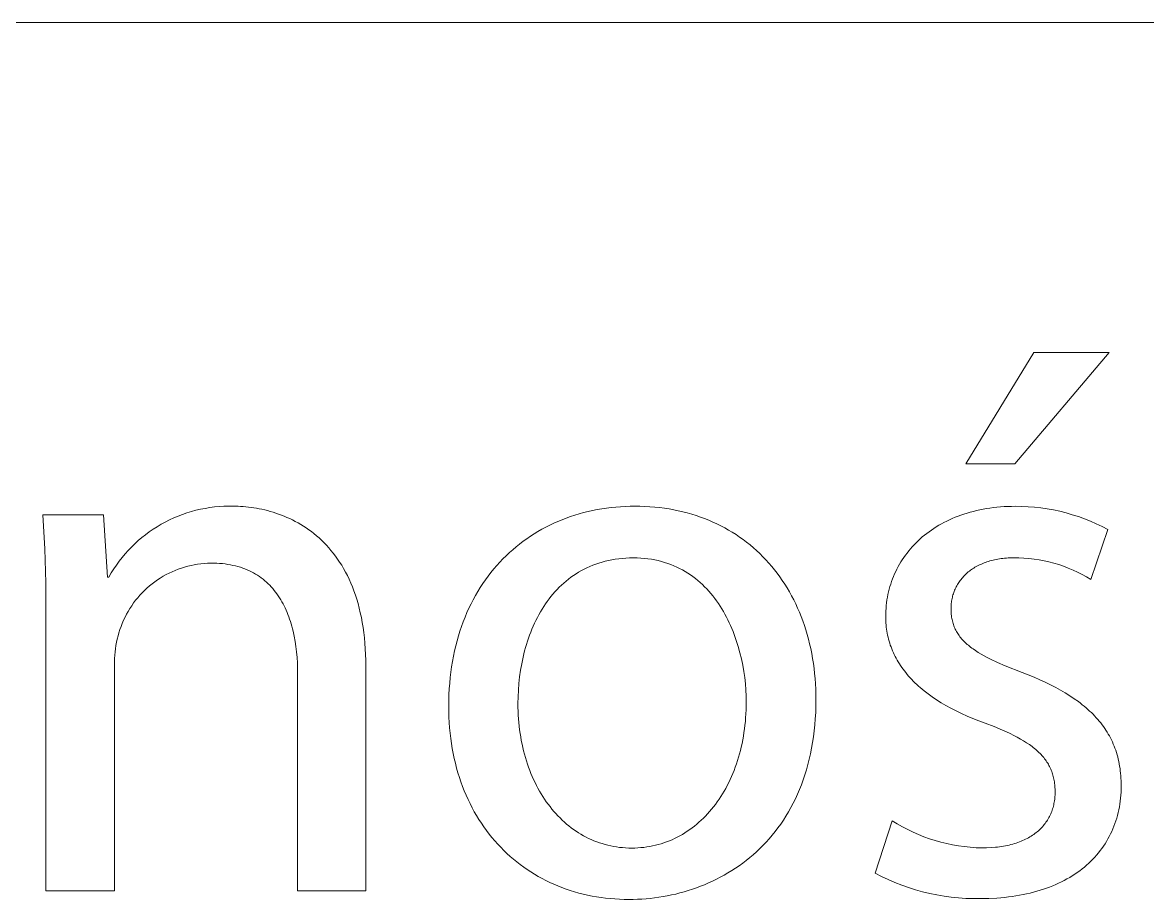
# Model space of a CAD drawing. Header units: millimetres. Extents: x -1519 to 3497, y -297 to 3208.
# Drawn here: x 2763.8 to 2836.5, y -213.3 to -156.6 of the extents above; entities that cross this region are included whole.
import ezdxf

# ---------------------------------------------------------------- set-up
doc = ezdxf.new("R2010")
doc.units = ezdxf.units.MM
doc.header["$MEASUREMENT"] = 0
doc.layers.add('Domyślny', color=7, linetype='Continuous', true_color=0x000000)

msp = doc.modelspace()

# ---------------------------------------------------------------- linework, layer by layer
at = {"layer": 'Domyślny', "color": 18, "lineweight": 15, "true_color": 0x000000}
for p, q in [((1601.477, -156.6), (3492.387, -156.6)), ((2824.769, -185.118), (2829.178, -177.936)), ((2834.056, -177.936), (2827.942, -185.118)), ((2829.178, -177.936), (2834.056, -177.936)), ((2827.942, -185.118), (2824.769, -185.118)), ((2765.193, -190.614), (2765.066, -188.417)), ((2765.066, -188.417), (2768.991, -188.417)), ((2768.991, -188.417), (2769.242, -192.443)), ((2773.814, -188.507), (2774.098, -188.398)), ((2774.098, -188.398), (2774.385, -188.3)), ((2774.385, -188.3), (2774.676, -188.211)), ((2774.676, -188.211), (2774.969, -188.132)), ((2774.969, -188.132), (2775.265, -188.063)), ((2775.265, -188.063), (2775.563, -188.004)), ((2775.563, -188.004), (2775.862, -187.956)), ((2775.862, -187.956), (2776.164, -187.917)), ((2776.164, -187.917), (2776.466, -187.889)), ((2776.466, -187.889), (2776.769, -187.871)), ((2776.769, -187.871), (2777.073, -187.863)), ((2777.073, -187.863), (2777.376, -187.866)), ((2777.376, -187.866), (2777.536, -187.867)), ((2777.536, -187.867), (2777.698, -187.872)), ((2777.698, -187.872), (2777.862, -187.88)), ((2777.862, -187.88), (2778.029, -187.891)), ((2778.029, -187.891), (2778.198, -187.905)), ((2778.198, -187.905), (2778.368, -187.923)), ((2778.368, -187.923), (2778.54, -187.944)), ((2778.54, -187.944), (2778.714, -187.969)), ((2778.714, -187.969), (2778.889, -187.998)), ((2778.889, -187.998), (2779.066, -188.03)), ((2779.066, -188.03), (2779.243, -188.067)), ((2779.243, -188.067), (2779.422, -188.107)), ((2779.422, -188.107), (2779.601, -188.152)), ((2779.601, -188.152), (2779.781, -188.201)), ((2779.781, -188.201), (2779.961, -188.254)), ((2779.961, -188.254), (2780.141, -188.312)), ((2780.141, -188.312), (2780.322, -188.374)), ((2780.322, -188.374), (2780.503, -188.441)), ((2780.503, -188.441), (2780.683, -188.512)), ((2799.203, -188.535), (2799.482, -188.444)), ((2799.482, -188.444), (2799.764, -188.359)), ((2799.764, -188.359), (2800.05, -188.281)), ((2800.05, -188.281), (2800.338, -188.209)), ((2800.338, -188.209), (2800.63, -188.144)), ((2800.63, -188.144), (2800.924, -188.085)), ((2800.924, -188.085), (2801.221, -188.034)), ((2801.221, -188.034), (2801.521, -187.989)), ((2801.521, -187.989), (2801.823, -187.951)), ((2801.823, -187.951), (2802.127, -187.92)), ((2802.127, -187.92), (2802.435, -187.896)), ((2802.435, -187.896), (2802.744, -187.878)), ((2802.744, -187.878), (2803.056, -187.868)), ((2803.056, -187.868), (2803.369, -187.864)), ((2803.369, -187.864), (2803.695, -187.868)), ((2803.695, -187.868), (2804.017, -187.879)), ((2804.017, -187.879), (2804.336, -187.897)), ((2804.336, -187.897), (2804.651, -187.923)), ((2804.651, -187.923), (2804.963, -187.956)), ((2804.963, -187.956), (2805.272, -187.996)), ((2805.272, -187.996), (2805.576, -188.043)), ((2805.576, -188.043), (2805.877, -188.097)), ((2805.877, -188.097), (2806.174, -188.158)), ((2806.174, -188.158), (2806.468, -188.226)), ((2806.468, -188.226), (2806.757, -188.3)), ((2806.757, -188.3), (2807.043, -188.382)), ((2807.043, -188.382), (2807.324, -188.47)), ((2807.324, -188.47), (2807.602, -188.565)), ((2824.268, -188.509), (2824.46, -188.439)), ((2824.46, -188.439), (2824.655, -188.373)), ((2824.655, -188.373), (2824.853, -188.311)), ((2824.853, -188.311), (2825.055, -188.252)), ((2825.055, -188.252), (2825.26, -188.198)), ((2825.26, -188.198), (2825.469, -188.147)), ((2825.469, -188.147), (2825.681, -188.101)), ((2825.681, -188.101), (2825.896, -188.059)), ((2825.896, -188.059), (2826.114, -188.02)), ((2826.114, -188.02), (2826.336, -187.987)), ((2826.336, -187.987), (2826.561, -187.957)), ((2826.561, -187.957), (2826.789, -187.932)), ((2826.789, -187.932), (2827.02, -187.911)), ((2827.02, -187.911), (2827.254, -187.895)), ((2827.254, -187.895), (2827.492, -187.884)), ((2827.492, -187.884), (2827.732, -187.877)), ((2827.732, -187.877), (2827.976, -187.874)), ((2827.976, -187.874), (2828.391, -187.878)), ((2828.391, -187.878), (2828.806, -187.897)), ((2828.806, -187.897), (2829.221, -187.929)), ((2829.221, -187.929), (2829.633, -187.975)), ((2829.633, -187.975), (2830.045, -188.035)), ((2830.045, -188.035), (2830.453, -188.109)), ((2830.453, -188.109), (2830.86, -188.196)), ((2830.86, -188.196), (2831.262, -188.298)), ((2831.262, -188.298), (2831.662, -188.413)), ((2831.662, -188.413), (2832.057, -188.541)), ((2772.204, -189.353), (2772.46, -189.189)), ((2772.46, -189.189), (2772.721, -189.035)), ((2772.721, -189.035), (2772.988, -188.889)), ((2772.988, -188.889), (2773.259, -188.752)), ((2773.259, -188.752), (2773.535, -188.625)), ((2773.535, -188.625), (2773.814, -188.507)), ((2780.683, -188.512), (2780.863, -188.589)), ((2780.863, -188.589), (2781.042, -188.67)), ((2781.042, -188.67), (2781.221, -188.756)), ((2781.221, -188.756), (2781.399, -188.848)), ((2781.399, -188.848), (2781.576, -188.944)), ((2781.576, -188.944), (2781.752, -189.046)), ((2781.752, -189.046), (2781.926, -189.153)), ((2781.926, -189.153), (2782.099, -189.266)), ((2797.601, -189.221), (2797.859, -189.091)), ((2797.859, -189.091), (2798.12, -188.967)), ((2798.12, -188.967), (2798.386, -188.849)), ((2798.386, -188.849), (2798.655, -188.738)), ((2798.655, -188.738), (2798.927, -188.634)), ((2798.927, -188.634), (2799.203, -188.535)), ((2807.602, -188.565), (2807.875, -188.666)), ((2807.875, -188.666), (2808.145, -188.774)), ((2808.145, -188.774), (2808.41, -188.888)), ((2808.41, -188.888), (2808.67, -189.009)), ((2808.67, -189.009), (2808.927, -189.136)), ((2808.927, -189.136), (2809.179, -189.269)), ((2822.702, -189.3), (2822.862, -189.199)), ((2822.862, -189.199), (2823.025, -189.1)), ((2823.025, -189.1), (2823.192, -189.006)), ((2823.192, -189.006), (2823.362, -188.914)), ((2823.362, -188.914), (2823.537, -188.826)), ((2823.537, -188.826), (2823.714, -188.741)), ((2823.714, -188.741), (2823.895, -188.66)), ((2823.895, -188.66), (2824.08, -188.583)), ((2824.08, -188.583), (2824.268, -188.509)), ((2832.057, -188.541), (2832.448, -188.682)), ((2832.448, -188.682), (2832.833, -188.837)), ((2832.833, -188.837), (2833.213, -189.005)), ((2833.213, -189.005), (2833.588, -189.185)), ((2833.588, -189.185), (2833.956, -189.378)), ((2771.241, -190.091), (2771.472, -189.894)), ((2771.472, -189.894), (2771.71, -189.706)), ((2771.71, -189.706), (2771.954, -189.525)), ((2771.954, -189.525), (2772.204, -189.353)), ((2782.099, -189.266), (2782.27, -189.385)), ((2782.27, -189.385), (2782.439, -189.509)), ((2782.439, -189.509), (2782.607, -189.639)), ((2782.607, -189.639), (2782.772, -189.775)), ((2782.772, -189.775), (2782.935, -189.916)), ((2782.935, -189.916), (2783.095, -190.064)), ((2796.37, -189.968), (2796.608, -189.806)), ((2796.608, -189.806), (2796.85, -189.65)), ((2796.85, -189.65), (2797.096, -189.501)), ((2797.096, -189.501), (2797.346, -189.358)), ((2797.346, -189.358), (2797.601, -189.221)), ((2809.179, -189.269), (2809.427, -189.408)), ((2809.427, -189.408), (2809.67, -189.554)), ((2809.67, -189.554), (2809.909, -189.705)), ((2809.909, -189.705), (2810.143, -189.863)), ((2810.143, -189.863), (2810.372, -190.027)), ((2821.822, -189.975), (2821.96, -189.855)), ((2821.96, -189.855), (2822.101, -189.738)), ((2822.101, -189.738), (2822.245, -189.624)), ((2822.245, -189.624), (2822.394, -189.513)), ((2822.394, -189.513), (2822.546, -189.405)), ((2822.546, -189.405), (2822.702, -189.3)), ((2833.956, -189.378), (2832.87, -192.602)), ((2765.26, -192.814), (2765.193, -190.614)), ((2770.588, -190.727), (2770.799, -190.508)), ((2770.799, -190.508), (2771.016, -190.296)), ((2771.016, -190.296), (2771.241, -190.091)), ((2783.095, -190.064), (2783.253, -190.218)), ((2783.253, -190.218), (2783.408, -190.379)), ((2783.408, -190.379), (2783.56, -190.546)), ((2783.56, -190.546), (2783.709, -190.719)), ((2795.462, -190.676), (2795.682, -190.49)), ((2795.682, -190.49), (2795.907, -190.31)), ((2795.907, -190.31), (2796.136, -190.136)), ((2796.136, -190.136), (2796.37, -189.968)), ((2810.372, -190.027), (2810.597, -190.196)), ((2810.597, -190.196), (2810.817, -190.371)), ((2810.817, -190.371), (2811.032, -190.552)), ((2811.032, -190.552), (2811.242, -190.739)), ((2821.081, -190.752), (2821.195, -190.616)), ((2821.195, -190.616), (2821.312, -190.483)), ((2821.312, -190.483), (2821.434, -190.352)), ((2821.434, -190.352), (2821.56, -190.223)), ((2821.56, -190.223), (2821.689, -190.098)), ((2821.689, -190.098), (2821.822, -189.975)), ((2770.004, -191.426), (2770.191, -191.186)), ((2770.191, -191.186), (2770.386, -190.953)), ((2770.386, -190.953), (2770.588, -190.727)), ((2783.709, -190.719), (2783.855, -190.899)), ((2783.855, -190.899), (2783.997, -191.085)), ((2783.997, -191.085), (2784.135, -191.279)), ((2784.135, -191.279), (2784.27, -191.479)), ((2794.628, -191.482), (2794.829, -191.272)), ((2794.829, -191.272), (2795.036, -191.067)), ((2795.036, -191.067), (2795.246, -190.869)), ((2795.246, -190.869), (2795.462, -190.676)), ((2801.664, -191.371), (2801.452, -191.421)), ((2801.881, -191.328), (2801.664, -191.371)), ((2802.101, -191.291), (2801.881, -191.328)), ((2802.326, -191.26), (2802.101, -191.291)), ((2802.556, -191.236), (2802.326, -191.26)), ((2802.789, -191.219), (2802.556, -191.236)), ((2803.027, -191.209), (2802.789, -191.219)), ((2803.269, -191.205), (2803.027, -191.209)), ((2803.512, -191.209), (2803.269, -191.205)), ((2803.75, -191.22), (2803.512, -191.209)), ((2803.984, -191.239), (2803.75, -191.22)), ((2804.213, -191.265), (2803.984, -191.239)), ((2804.437, -191.297), (2804.213, -191.265)), ((2804.657, -191.337), (2804.437, -191.297)), ((2804.873, -191.384), (2804.657, -191.337)), ((2805.084, -191.437), (2804.873, -191.384)), ((2811.242, -190.739), (2811.447, -190.931)), ((2811.447, -190.931), (2811.647, -191.129)), ((2811.647, -191.129), (2811.842, -191.332)), ((2811.842, -191.332), (2812.032, -191.541)), ((2820.572, -191.47), (2820.665, -191.322)), ((2820.665, -191.322), (2820.763, -191.176)), ((2820.763, -191.176), (2820.865, -191.032)), ((2820.865, -191.032), (2820.971, -190.891)), ((2820.971, -190.891), (2821.081, -190.752)), ((2826.433, -191.374), (2826.334, -191.401)), ((2826.533, -191.349), (2826.433, -191.374)), ((2826.636, -191.325), (2826.533, -191.349)), ((2826.74, -191.304), (2826.636, -191.325)), ((2826.845, -191.284), (2826.74, -191.304)), ((2826.953, -191.266), (2826.845, -191.284)), ((2827.062, -191.251), (2826.953, -191.266)), ((2827.173, -191.237), (2827.062, -191.251)), ((2827.286, -191.225), (2827.173, -191.237)), ((2827.401, -191.216), (2827.286, -191.225)), ((2827.517, -191.208), (2827.401, -191.216)), ((2827.635, -191.203), (2827.517, -191.208)), ((2827.754, -191.199), (2827.635, -191.203)), ((2827.876, -191.198), (2827.754, -191.199)), ((2828.204, -191.202), (2827.876, -191.198)), ((2828.532, -191.218), (2828.204, -191.202)), ((2828.859, -191.245), (2828.532, -191.218)), ((2829.186, -191.283), (2828.859, -191.245)), ((2829.51, -191.333), (2829.186, -191.283)), ((2829.833, -191.394), (2829.51, -191.333)), ((2769.494, -192.18), (2769.656, -191.923)), ((2769.656, -191.923), (2769.826, -191.671)), ((2769.826, -191.671), (2770.004, -191.426)), ((2773.427, -192.099), (2773.232, -192.191)), ((2773.626, -192.013), (2773.427, -192.099)), ((2773.827, -191.934), (2773.626, -192.013)), ((2774.03, -191.862), (2773.827, -191.934)), ((2774.236, -191.798), (2774.03, -191.862)), ((2774.445, -191.74), (2774.236, -191.798)), ((2774.655, -191.69), (2774.445, -191.74)), ((2774.866, -191.646), (2774.655, -191.69)), ((2775.079, -191.611), (2774.866, -191.646)), ((2775.293, -191.582), (2775.079, -191.611)), ((2775.508, -191.561), (2775.293, -191.582)), ((2775.724, -191.547), (2775.508, -191.561)), ((2775.94, -191.541), (2775.724, -191.547)), ((2776.132, -191.543), (2775.94, -191.541)), ((2776.321, -191.55), (2776.132, -191.543)), ((2776.505, -191.562), (2776.321, -191.55)), ((2776.686, -191.578), (2776.505, -191.562)), ((2776.862, -191.599), (2776.686, -191.578)), ((2777.036, -191.625), (2776.862, -191.599)), ((2777.205, -191.654), (2777.036, -191.625)), ((2777.37, -191.688), (2777.205, -191.654)), ((2777.532, -191.727), (2777.37, -191.688)), ((2777.691, -191.77), (2777.532, -191.727)), ((2777.845, -191.816), (2777.691, -191.77)), ((2777.996, -191.867), (2777.845, -191.816)), ((2778.144, -191.922), (2777.996, -191.867)), ((2778.287, -191.981), (2778.144, -191.922)), ((2778.428, -192.044), (2778.287, -191.981)), ((2778.565, -192.111), (2778.428, -192.044)), ((2778.698, -192.182), (2778.565, -192.111)), ((2784.27, -191.479), (2784.401, -191.686)), ((2784.401, -191.686), (2784.528, -191.9)), ((2784.528, -191.9), (2784.651, -192.121)), ((2794.055, -192.149), (2794.241, -191.921)), ((2794.241, -191.921), (2794.432, -191.699)), ((2794.432, -191.699), (2794.628, -191.482)), ((2799.904, -192.029), (2799.729, -192.129)), ((2800.083, -191.933), (2799.904, -192.029)), ((2800.266, -191.843), (2800.083, -191.933)), ((2800.453, -191.759), (2800.266, -191.843)), ((2800.645, -191.679), (2800.453, -191.759)), ((2800.84, -191.606), (2800.645, -191.679)), ((2801.04, -191.538), (2800.84, -191.606)), ((2801.244, -191.477), (2801.04, -191.538)), ((2801.452, -191.421), (2801.244, -191.477)), ((2805.291, -191.497), (2805.084, -191.437)), ((2805.493, -191.563), (2805.291, -191.497)), ((2805.691, -191.635), (2805.493, -191.563)), ((2805.884, -191.713), (2805.691, -191.635)), ((2806.073, -191.797), (2805.884, -191.713)), ((2806.258, -191.887), (2806.073, -191.797)), ((2806.439, -191.983), (2806.258, -191.887)), ((2806.615, -192.084), (2806.439, -191.983)), ((2806.788, -192.19), (2806.615, -192.084)), ((2812.032, -191.541), (2812.217, -191.755)), ((2812.217, -191.755), (2812.397, -191.975)), ((2812.397, -191.975), (2812.571, -192.2)), ((2820.165, -192.243), (2820.238, -192.085)), ((2820.238, -192.085), (2820.315, -191.928)), ((2820.315, -191.928), (2820.397, -191.773)), ((2820.397, -191.773), (2820.482, -191.621)), ((2820.482, -191.621), (2820.572, -191.47)), ((2825.002, -192.064), (2824.934, -192.118)), ((2825.071, -192.011), (2825.002, -192.064)), ((2825.142, -191.96), (2825.071, -192.011)), ((2825.216, -191.91), (2825.142, -191.96)), ((2825.291, -191.861), (2825.216, -191.91)), ((2825.367, -191.814), (2825.291, -191.861)), ((2825.446, -191.768), (2825.367, -191.814)), ((2825.527, -191.724), (2825.446, -191.768)), ((2825.609, -191.682), (2825.527, -191.724)), ((2825.693, -191.641), (2825.609, -191.682)), ((2825.779, -191.602), (2825.693, -191.641)), ((2825.867, -191.564), (2825.779, -191.602)), ((2825.957, -191.528), (2825.867, -191.564)), ((2826.049, -191.494), (2825.957, -191.528)), ((2826.142, -191.461), (2826.049, -191.494)), ((2826.237, -191.43), (2826.142, -191.461)), ((2826.334, -191.401), (2826.237, -191.43)), ((2830.154, -191.466), (2829.833, -191.394)), ((2830.471, -191.549), (2830.154, -191.466)), ((2830.786, -191.644), (2830.471, -191.549)), ((2831.097, -191.749), (2830.786, -191.644)), ((2831.404, -191.865), (2831.097, -191.749)), ((2831.707, -191.992), (2831.404, -191.865)), ((2832.006, -192.129), (2831.707, -191.992)), ((2765.266, -195.015), (2765.26, -192.814)), ((2769.242, -192.443), (2769.342, -192.443)), ((2769.342, -192.443), (2769.494, -192.18)), ((2772.31, -192.751), (2772.138, -192.882)), ((2772.486, -192.627), (2772.31, -192.751)), ((2772.667, -192.508), (2772.486, -192.627)), ((2772.852, -192.396), (2772.667, -192.508)), ((2773.04, -192.29), (2772.852, -192.396)), ((2773.232, -192.191), (2773.04, -192.29)), ((2778.828, -192.256), (2778.698, -192.182)), ((2778.954, -192.334), (2778.828, -192.256)), ((2779.077, -192.416), (2778.954, -192.334)), ((2779.197, -192.501), (2779.077, -192.416)), ((2779.313, -192.59), (2779.197, -192.501)), ((2779.426, -192.683), (2779.313, -192.59)), ((2779.536, -192.778), (2779.426, -192.683)), ((2779.643, -192.878), (2779.536, -192.778)), ((2784.651, -192.121), (2784.769, -192.35)), ((2784.769, -192.35), (2784.882, -192.586)), ((2784.882, -192.586), (2784.991, -192.83)), ((2784.991, -192.83), (2785.095, -193.081)), ((2793.53, -192.869), (2793.7, -192.623)), ((2793.7, -192.623), (2793.875, -192.383)), ((2793.875, -192.383), (2794.055, -192.149)), ((2798.763, -192.836), (2798.616, -192.97)), ((2798.914, -192.707), (2798.763, -192.836)), ((2799.069, -192.582), (2798.914, -192.707)), ((2799.228, -192.462), (2799.069, -192.582)), ((2799.391, -192.346), (2799.228, -192.462)), ((2799.558, -192.235), (2799.391, -192.346)), ((2799.729, -192.129), (2799.558, -192.235)), ((2806.955, -192.301), (2806.788, -192.19)), ((2807.119, -192.418), (2806.955, -192.301)), ((2807.279, -192.539), (2807.119, -192.418)), ((2807.434, -192.665), (2807.279, -192.539)), ((2807.586, -192.796), (2807.434, -192.665)), ((2807.733, -192.931), (2807.586, -192.796)), ((2812.571, -192.2), (2812.74, -192.43)), ((2812.74, -192.43), (2812.904, -192.665)), ((2812.904, -192.665), (2813.062, -192.905)), ((2819.916, -192.897), (2819.972, -192.731)), ((2819.972, -192.731), (2820.032, -192.567)), ((2820.032, -192.567), (2820.097, -192.404)), ((2820.097, -192.404), (2820.165, -192.243)), ((2824.319, -192.796), (2824.275, -192.864)), ((2824.366, -192.729), (2824.319, -192.796)), ((2824.414, -192.662), (2824.366, -192.729)), ((2824.464, -192.597), (2824.414, -192.662)), ((2824.516, -192.533), (2824.464, -192.597)), ((2824.57, -192.47), (2824.516, -192.533)), ((2824.626, -192.408), (2824.57, -192.47)), ((2824.684, -192.348), (2824.626, -192.408)), ((2824.743, -192.288), (2824.684, -192.348)), ((2824.805, -192.23), (2824.743, -192.288)), ((2824.869, -192.173), (2824.805, -192.23)), ((2824.934, -192.118), (2824.869, -192.173)), ((2832.299, -192.276), (2832.006, -192.129)), ((2832.588, -192.434), (2832.299, -192.276)), ((2832.87, -192.602), (2832.588, -192.434)), ((2771.497, -193.461), (2771.35, -193.619)), ((2771.65, -193.308), (2771.497, -193.461)), ((2771.807, -193.16), (2771.65, -193.308)), ((2771.97, -193.018), (2771.807, -193.16)), ((2772.138, -192.882), (2771.97, -193.018)), ((2779.746, -192.98), (2779.643, -192.878)), ((2779.846, -193.086), (2779.746, -192.98)), ((2779.943, -193.194), (2779.846, -193.086)), ((2780.037, -193.306), (2779.943, -193.194)), ((2780.128, -193.421), (2780.037, -193.306)), ((2780.215, -193.539), (2780.128, -193.421)), ((2780.3, -193.66), (2780.215, -193.539)), ((2785.095, -193.081), (2785.194, -193.339)), ((2785.194, -193.339), (2785.288, -193.606)), ((2793.055, -193.64), (2793.207, -193.377)), ((2793.207, -193.377), (2793.366, -193.12)), ((2793.366, -193.12), (2793.53, -192.869)), ((2798.068, -193.548), (2797.94, -193.702)), ((2798.199, -193.397), (2798.068, -193.548)), ((2798.334, -193.251), (2798.199, -193.397)), ((2798.473, -193.109), (2798.334, -193.251)), ((2798.616, -192.97), (2798.473, -193.109)), ((2807.876, -193.071), (2807.733, -192.931)), ((2808.016, -193.214), (2807.876, -193.071)), ((2808.151, -193.362), (2808.016, -193.214)), ((2808.282, -193.514), (2808.151, -193.362)), ((2808.409, -193.669), (2808.282, -193.514)), ((2813.062, -192.905), (2813.215, -193.15)), ((2813.215, -193.15), (2813.362, -193.4)), ((2813.362, -193.4), (2813.503, -193.655)), ((2819.736, -193.578), (2819.775, -193.406)), ((2819.775, -193.406), (2819.818, -193.235)), ((2819.818, -193.235), (2819.865, -193.065)), ((2819.865, -193.065), (2819.916, -192.897)), ((2823.968, -193.522), (2823.944, -193.599)), ((2823.994, -193.445), (2823.968, -193.522)), ((2824.022, -193.37), (2823.994, -193.445)), ((2824.052, -193.295), (2824.022, -193.37)), ((2824.084, -193.221), (2824.052, -193.295)), ((2824.118, -193.148), (2824.084, -193.221)), ((2824.155, -193.076), (2824.118, -193.148)), ((2824.193, -193.004), (2824.155, -193.076)), ((2824.233, -192.934), (2824.193, -193.004)), ((2824.275, -192.864), (2824.233, -192.934)), ((2770.818, -194.299), (2770.7, -194.48)), ((2770.942, -194.122), (2770.818, -194.299)), ((2771.072, -193.95), (2770.942, -194.122)), ((2771.208, -193.782), (2771.072, -193.95)), ((2771.35, -193.619), (2771.208, -193.782)), ((2780.381, -193.784), (2780.3, -193.66)), ((2780.46, -193.91), (2780.381, -193.784)), ((2780.535, -194.04), (2780.46, -193.91)), ((2780.608, -194.172), (2780.535, -194.04)), ((2780.677, -194.307), (2780.608, -194.172)), ((2785.288, -193.606), (2785.376, -193.88)), ((2785.376, -193.88), (2785.459, -194.162)), ((2785.459, -194.162), (2785.536, -194.453)), ((2792.632, -194.462), (2792.767, -194.182)), ((2792.767, -194.182), (2792.908, -193.908)), ((2792.908, -193.908), (2793.055, -193.64)), ((2797.581, -194.187), (2797.469, -194.355)), ((2797.697, -194.022), (2797.581, -194.187)), ((2797.817, -193.86), (2797.697, -194.022)), ((2797.94, -193.702), (2797.817, -193.86)), ((2808.533, -193.828), (2808.409, -193.669)), ((2808.652, -193.99), (2808.533, -193.828)), ((2808.768, -194.156), (2808.652, -193.99)), ((2808.88, -194.325), (2808.768, -194.156)), ((2813.503, -193.655), (2813.639, -193.915)), ((2813.639, -193.915), (2813.769, -194.18)), ((2813.769, -194.18), (2813.894, -194.449)), ((2819.611, -194.462), (2819.627, -194.283)), ((2819.627, -194.283), (2819.648, -194.105)), ((2819.648, -194.105), (2819.673, -193.928)), ((2819.673, -193.928), (2819.702, -193.752)), ((2819.702, -193.752), (2819.736, -193.578)), ((2823.826, -194.24), (2823.821, -194.322)), ((2823.833, -194.158), (2823.826, -194.24)), ((2823.843, -194.076), (2823.833, -194.158)), ((2823.855, -193.995), (2823.843, -194.076)), ((2823.868, -193.914), (2823.855, -193.995)), ((2823.884, -193.834), (2823.868, -193.914)), ((2823.902, -193.755), (2823.884, -193.834)), ((2823.922, -193.677), (2823.902, -193.755)), ((2823.944, -193.599), (2823.922, -193.677)), ((2765.266, -212.738), (2765.266, -195.015)), ((2770.483, -194.853), (2770.385, -195.045)), ((2770.588, -194.665), (2770.483, -194.853)), ((2770.7, -194.48), (2770.588, -194.665)), ((2780.744, -194.444), (2780.677, -194.307)), ((2780.808, -194.584), (2780.744, -194.444)), ((2780.869, -194.726), (2780.808, -194.584)), ((2780.927, -194.87), (2780.869, -194.726)), ((2780.982, -195.017), (2780.927, -194.87)), ((2781.035, -195.167), (2780.982, -195.017)), ((2785.536, -194.453), (2785.607, -194.751)), ((2785.607, -194.751), (2785.673, -195.058)), ((2792.38, -195.038), (2792.503, -194.747)), ((2792.503, -194.747), (2792.632, -194.462)), ((2797.156, -194.88), (2797.059, -195.06)), ((2797.257, -194.702), (2797.156, -194.88)), ((2797.361, -194.527), (2797.257, -194.702)), ((2797.469, -194.355), (2797.361, -194.527)), ((2808.987, -194.496), (2808.88, -194.325)), ((2809.092, -194.671), (2808.987, -194.496)), ((2809.192, -194.848), (2809.092, -194.671)), ((2809.288, -195.028), (2809.192, -194.848)), ((2813.894, -194.449), (2814.012, -194.723)), ((2814.012, -194.723), (2814.124, -195.002)), ((2814.124, -195.002), (2814.231, -195.285)), ((2819.59, -195.007), (2819.593, -194.824)), ((2819.592, -195.143), (2819.59, -195.007)), ((2819.593, -194.824), (2819.6, -194.643)), ((2819.6, -194.643), (2819.611, -194.462)), ((2823.818, -194.405), (2823.817, -194.489)), ((2823.817, -194.489), (2823.818, -194.583)), ((2823.821, -194.322), (2823.818, -194.405)), ((2823.818, -194.583), (2823.821, -194.675)), ((2823.821, -194.675), (2823.826, -194.766)), ((2823.826, -194.766), (2823.834, -194.855)), ((2823.834, -194.855), (2823.843, -194.943)), ((2823.843, -194.943), (2823.855, -195.029)), ((2770.129, -195.641), (2770.058, -195.845)), ((2770.207, -195.439), (2770.129, -195.641)), ((2770.293, -195.241), (2770.207, -195.439)), ((2770.385, -195.045), (2770.293, -195.241)), ((2781.085, -195.318), (2781.035, -195.167)), ((2781.132, -195.472), (2781.085, -195.318)), ((2781.177, -195.628), (2781.132, -195.472)), ((2781.219, -195.785), (2781.177, -195.628)), ((2785.673, -195.058), (2785.732, -195.373)), ((2785.732, -195.373), (2785.784, -195.697)), ((2785.784, -195.697), (2785.831, -196.029)), ((2792.05, -195.943), (2792.153, -195.636)), ((2792.153, -195.636), (2792.263, -195.334)), ((2792.263, -195.334), (2792.38, -195.038)), ((2796.791, -195.619), (2796.709, -195.811)), ((2796.877, -195.43), (2796.791, -195.619)), ((2796.966, -195.244), (2796.877, -195.43)), ((2797.059, -195.06), (2796.966, -195.244)), ((2809.381, -195.211), (2809.288, -195.028)), ((2809.47, -195.395), (2809.381, -195.211)), ((2809.556, -195.582), (2809.47, -195.395)), ((2809.638, -195.771), (2809.556, -195.582)), ((2814.231, -195.285), (2814.332, -195.572)), ((2814.332, -195.572), (2814.426, -195.864)), ((2819.597, -195.278), (2819.592, -195.143)), ((2819.604, -195.412), (2819.597, -195.278)), ((2819.615, -195.546), (2819.604, -195.412)), ((2819.628, -195.679), (2819.615, -195.546)), ((2819.645, -195.811), (2819.628, -195.679)), ((2823.855, -195.029), (2823.869, -195.114)), ((2823.869, -195.114), (2823.885, -195.197)), ((2823.885, -195.197), (2823.903, -195.279)), ((2823.903, -195.279), (2823.924, -195.36)), ((2823.924, -195.36), (2823.947, -195.439)), ((2823.947, -195.439), (2823.971, -195.517)), ((2823.971, -195.517), (2823.999, -195.594)), ((2823.999, -195.594), (2824.028, -195.67)), ((2824.028, -195.67), (2824.059, -195.744)), ((2824.059, -195.744), (2824.093, -195.817)), ((2769.884, -196.456), (2769.838, -196.661)), ((2769.935, -196.253), (2769.884, -196.456)), ((2769.993, -196.051), (2769.935, -196.253)), ((2770.058, -195.845), (2769.993, -196.051)), ((2781.258, -195.945), (2781.219, -195.785)), ((2781.329, -196.27), (2781.258, -195.945)), ((2781.389, -196.603), (2781.329, -196.27)), ((2785.831, -196.029), (2785.87, -196.369)), ((2785.87, -196.369), (2785.903, -196.719)), ((2791.862, -196.573), (2791.952, -196.255)), ((2791.952, -196.255), (2792.05, -195.943)), ((2796.485, -196.398), (2796.417, -196.598)), ((2796.556, -196.2), (2796.485, -196.398)), ((2796.63, -196.004), (2796.556, -196.2)), ((2796.709, -195.811), (2796.63, -196.004)), ((2809.716, -195.962), (2809.638, -195.771)), ((2809.79, -196.154), (2809.716, -195.962)), ((2809.861, -196.348), (2809.79, -196.154)), ((2809.929, -196.543), (2809.861, -196.348)), ((2814.426, -195.864), (2814.514, -196.16)), ((2814.514, -196.16), (2814.596, -196.461)), ((2814.596, -196.461), (2814.672, -196.765)), ((2819.665, -195.943), (2819.645, -195.811)), ((2819.688, -196.073), (2819.665, -195.943)), ((2819.714, -196.203), (2819.688, -196.073)), ((2819.743, -196.332), (2819.714, -196.203)), ((2819.775, -196.461), (2819.743, -196.332)), ((2819.81, -196.588), (2819.775, -196.461)), ((2824.093, -195.817), (2824.129, -195.889)), ((2824.129, -195.889), (2824.167, -195.96)), ((2824.167, -195.96), (2824.207, -196.03)), ((2824.207, -196.03), (2824.25, -196.099)), ((2824.25, -196.099), (2824.295, -196.167)), ((2824.295, -196.167), (2824.342, -196.234)), ((2824.342, -196.234), (2824.391, -196.3)), ((2824.391, -196.3), (2824.443, -196.366)), ((2824.443, -196.366), (2824.497, -196.43)), ((2824.497, -196.43), (2824.553, -196.493)), ((2769.768, -197.075), (2769.743, -197.284)), ((2769.8, -196.868), (2769.768, -197.075)), ((2769.838, -196.661), (2769.8, -196.868)), ((2781.44, -196.942), (2781.389, -196.603)), ((2781.481, -197.288), (2781.44, -196.942)), ((2785.903, -196.719), (2785.929, -197.077)), ((2785.929, -197.077), (2785.947, -197.444)), ((2791.701, -197.225), (2791.778, -196.896)), ((2791.778, -196.896), (2791.862, -196.573)), ((2796.236, -197.209), (2796.183, -197.416)), ((2796.293, -197.004), (2796.236, -197.209)), ((2796.353, -196.8), (2796.293, -197.004)), ((2796.417, -196.598), (2796.353, -196.8)), ((2809.993, -196.74), (2809.929, -196.543)), ((2810.053, -196.938), (2809.993, -196.74)), ((2810.163, -197.336), (2810.053, -196.938)), ((2814.672, -196.765), (2814.742, -197.074)), ((2814.742, -197.074), (2814.805, -197.387)), ((2819.849, -196.715), (2819.81, -196.588)), ((2819.89, -196.841), (2819.849, -196.715)), ((2819.935, -196.966), (2819.89, -196.841)), ((2819.982, -197.09), (2819.935, -196.966)), ((2820.033, -197.213), (2819.982, -197.09)), ((2824.553, -196.493), (2824.611, -196.556)), ((2824.611, -196.556), (2824.672, -196.618)), ((2824.672, -196.618), (2824.735, -196.679)), ((2824.735, -196.679), (2824.8, -196.74)), ((2824.8, -196.74), (2824.868, -196.8)), ((2824.868, -196.8), (2824.938, -196.859)), ((2824.938, -196.859), (2825.01, -196.918)), ((2825.01, -196.918), (2825.085, -196.976)), ((2825.085, -196.976), (2825.161, -197.033)), ((2825.161, -197.033), (2825.241, -197.09)), ((2825.241, -197.09), (2825.406, -197.203)), ((2825.406, -197.203), (2825.581, -197.314)), ((2769.713, -197.702), (2769.708, -197.912)), ((2769.708, -197.912), (2769.709, -198.122)), ((2769.724, -197.493), (2769.713, -197.702)), ((2769.743, -197.284), (2769.724, -197.493)), ((2781.513, -197.639), (2781.481, -197.288)), ((2781.535, -197.996), (2781.513, -197.639)), ((2785.947, -197.444), (2785.958, -197.82)), ((2785.958, -197.82), (2785.962, -198.206)), ((2791.512, -198.241), (2791.568, -197.897)), ((2791.568, -197.897), (2791.631, -197.558)), ((2791.631, -197.558), (2791.701, -197.225)), ((2796.134, -197.624), (2796.045, -198.045)), ((2796.183, -197.416), (2796.134, -197.624)), ((2810.26, -197.737), (2810.163, -197.336)), ((2810.343, -198.14), (2810.26, -197.737)), ((2814.805, -197.387), (2814.862, -197.704)), ((2814.862, -197.704), (2814.912, -198.025)), ((2820.087, -197.336), (2820.033, -197.213)), ((2820.144, -197.457), (2820.087, -197.336)), ((2820.204, -197.578), (2820.144, -197.457)), ((2820.267, -197.698), (2820.204, -197.578)), ((2820.334, -197.817), (2820.267, -197.698)), ((2820.403, -197.935), (2820.334, -197.817)), ((2820.476, -198.052), (2820.403, -197.935)), ((2825.581, -197.314), (2825.765, -197.424)), ((2825.765, -197.424), (2825.959, -197.532)), ((2825.959, -197.532), (2826.162, -197.64)), ((2826.162, -197.64), (2826.375, -197.747)), ((2826.375, -197.747), (2826.829, -197.961)), ((2769.709, -198.122), (2769.709, -212.738)), ((2781.548, -198.357), (2781.535, -197.996)), ((2781.552, -198.723), (2781.548, -198.357)), ((2785.962, -198.206), (2785.962, -212.738)), ((2791.422, -198.945), (2791.463, -198.591)), ((2791.463, -198.591), (2791.512, -198.241)), ((2795.97, -198.469), (2795.91, -198.898)), ((2796.045, -198.045), (2795.97, -198.469)), ((2810.413, -198.543), (2810.343, -198.14)), ((2810.469, -198.946), (2810.413, -198.543)), ((2814.912, -198.025), (2814.956, -198.349)), ((2814.956, -198.349), (2814.993, -198.678)), ((2820.552, -198.168), (2820.476, -198.052)), ((2820.631, -198.284), (2820.552, -198.168)), ((2820.713, -198.398), (2820.631, -198.284)), ((2820.798, -198.511), (2820.713, -198.398)), ((2820.886, -198.624), (2820.798, -198.511)), ((2820.978, -198.735), (2820.886, -198.624)), ((2826.829, -197.961), (2827.322, -198.175)), ((2827.322, -198.175), (2828.427, -198.615)), ((2828.427, -198.615), (2828.817, -198.768)), ((2781.552, -212.738), (2781.552, -198.723)), ((2791.361, -199.669), (2791.387, -199.305)), ((2791.387, -199.305), (2791.422, -198.945)), ((2795.863, -199.328), (2795.829, -199.76)), ((2795.91, -198.898), (2795.863, -199.328)), ((2810.513, -199.346), (2810.469, -198.946)), ((2810.544, -199.744), (2810.513, -199.346)), ((2814.993, -198.678), (2815.024, -199.01)), ((2815.024, -199.01), (2815.048, -199.346)), ((2815.048, -199.346), (2815.065, -199.686)), ((2821.073, -198.846), (2820.978, -198.735)), ((2821.171, -198.955), (2821.073, -198.846)), ((2821.272, -199.064), (2821.171, -198.955)), ((2821.377, -199.171), (2821.272, -199.064)), ((2821.484, -199.278), (2821.377, -199.171)), ((2821.595, -199.383), (2821.484, -199.278)), ((2821.709, -199.488), (2821.595, -199.383)), ((2828.817, -198.768), (2829.195, -198.925)), ((2829.195, -198.925), (2829.561, -199.084)), ((2829.561, -199.084), (2829.915, -199.247)), ((2829.915, -199.247), (2830.257, -199.414)), ((2791.33, -200.413), (2791.341, -200.039)), ((2791.341, -200.039), (2791.361, -199.669)), ((2795.829, -199.76), (2795.809, -200.193)), ((2810.563, -200.138), (2810.544, -199.744)), ((2815.065, -199.686), (2815.075, -200.029)), ((2815.075, -200.029), (2815.079, -200.375)), ((2821.827, -199.591), (2821.709, -199.488)), ((2821.947, -199.694), (2821.827, -199.591)), ((2822.071, -199.795), (2821.947, -199.694)), ((2822.328, -199.995), (2822.071, -199.795)), ((2822.598, -200.19), (2822.328, -199.995)), ((2830.257, -199.414), (2830.586, -199.584)), ((2830.586, -199.584), (2830.904, -199.758)), ((2830.904, -199.758), (2831.209, -199.937)), ((2831.209, -199.937), (2831.502, -200.12)), ((2831.502, -200.12), (2831.783, -200.307)), ((2791.326, -200.793), (2791.33, -200.413)), ((2791.33, -201.15), (2791.326, -200.793)), ((2795.809, -200.193), (2795.802, -200.626)), ((2795.802, -200.626), (2795.805, -200.874)), ((2810.559, -201.035), (2810.566, -200.782)), ((2810.569, -200.526), (2810.563, -200.138)), ((2810.566, -200.782), (2810.569, -200.526)), ((2815.074, -200.793), (2815.061, -201.203)), ((2815.079, -200.375), (2815.074, -200.793)), ((2822.881, -200.381), (2822.598, -200.19)), ((2823.177, -200.567), (2822.881, -200.381)), ((2823.487, -200.749), (2823.177, -200.567)), ((2823.809, -200.926), (2823.487, -200.749)), ((2831.783, -200.307), (2832.052, -200.499)), ((2832.052, -200.499), (2832.182, -200.597)), ((2832.182, -200.597), (2832.308, -200.696)), ((2832.308, -200.696), (2832.432, -200.796)), ((2832.432, -200.796), (2832.552, -200.898)), ((2791.341, -201.503), (2791.33, -201.15)), ((2791.359, -201.852), (2791.341, -201.503)), ((2795.805, -200.874), (2795.811, -201.12)), ((2795.811, -201.12), (2795.823, -201.364)), ((2795.823, -201.364), (2795.838, -201.606)), ((2810.512, -201.781), (2810.532, -201.535)), ((2810.532, -201.535), (2810.548, -201.286)), ((2810.548, -201.286), (2810.559, -201.035)), ((2815.061, -201.203), (2815.038, -201.606)), ((2824.145, -201.099), (2823.809, -200.926)), ((2824.493, -201.266), (2824.145, -201.099)), ((2824.855, -201.429), (2824.493, -201.266)), ((2825.231, -201.587), (2824.855, -201.429)), ((2832.552, -200.898), (2832.67, -201.001)), ((2832.67, -201.001), (2832.784, -201.105)), ((2832.784, -201.105), (2832.895, -201.211)), ((2832.895, -201.211), (2833.003, -201.318)), ((2833.003, -201.318), (2833.108, -201.426)), ((2833.108, -201.426), (2833.21, -201.536)), ((2833.21, -201.536), (2833.309, -201.647)), ((2791.384, -202.197), (2791.359, -201.852)), ((2791.417, -202.537), (2791.384, -202.197)), ((2795.838, -201.606), (2795.858, -201.846)), ((2795.858, -201.846), (2795.882, -202.084)), ((2795.882, -202.084), (2795.91, -202.319)), ((2810.424, -202.504), (2810.458, -202.266)), ((2810.458, -202.266), (2810.487, -202.025)), ((2810.487, -202.025), (2810.512, -201.781)), ((2815.007, -202.001), (2814.968, -202.39)), ((2815.038, -201.606), (2815.007, -202.001)), ((2825.619, -201.741), (2825.231, -201.587)), ((2826.021, -201.889), (2825.619, -201.741)), ((2826.609, -202.114), (2826.021, -201.889)), ((2827.151, -202.339), (2826.609, -202.114)), ((2833.309, -201.647), (2833.405, -201.76)), ((2833.405, -201.76), (2833.498, -201.874)), ((2833.498, -201.874), (2833.587, -201.99)), ((2833.587, -201.99), (2833.674, -202.108)), ((2833.674, -202.108), (2833.757, -202.227)), ((2833.757, -202.227), (2833.837, -202.347)), ((2791.457, -202.873), (2791.417, -202.537)), ((2791.503, -203.204), (2791.457, -202.873)), ((2795.91, -202.319), (2795.943, -202.552)), ((2795.943, -202.552), (2795.98, -202.783)), ((2795.98, -202.783), (2796.021, -203.011)), ((2796.021, -203.011), (2796.065, -203.237)), ((2810.298, -203.204), (2810.344, -202.973)), ((2810.344, -202.973), (2810.386, -202.74)), ((2810.386, -202.74), (2810.424, -202.504)), ((2814.92, -202.77), (2814.864, -203.144)), ((2814.968, -202.39), (2814.92, -202.77)), ((2827.405, -202.453), (2827.151, -202.339)), ((2827.649, -202.567), (2827.405, -202.453)), ((2827.881, -202.681), (2827.649, -202.567)), ((2828.103, -202.797), (2827.881, -202.681)), ((2828.314, -202.914), (2828.103, -202.797)), ((2828.515, -203.032), (2828.314, -202.914)), ((2833.837, -202.347), (2833.914, -202.469)), ((2833.914, -202.469), (2833.988, -202.593)), ((2833.988, -202.593), (2834.059, -202.719)), ((2834.059, -202.719), (2834.127, -202.846)), ((2834.127, -202.846), (2834.192, -202.975)), ((2834.192, -202.975), (2834.253, -203.105)), ((2791.557, -203.531), (2791.503, -203.204)), ((2791.617, -203.854), (2791.557, -203.531)), ((2796.065, -203.237), (2796.114, -203.46)), ((2796.114, -203.46), (2796.167, -203.681)), ((2796.167, -203.681), (2796.224, -203.899)), ((2810.135, -203.878), (2810.194, -203.656)), ((2810.194, -203.656), (2810.248, -203.431)), ((2810.248, -203.431), (2810.298, -203.204)), ((2814.8, -203.51), (2814.727, -203.87)), ((2814.864, -203.144), (2814.8, -203.51)), ((2828.705, -203.152), (2828.515, -203.032)), ((2828.885, -203.274), (2828.705, -203.152)), ((2828.971, -203.335), (2828.885, -203.274)), ((2829.055, -203.397), (2828.971, -203.335)), ((2829.136, -203.459), (2829.055, -203.397)), ((2829.215, -203.523), (2829.136, -203.459)), ((2829.292, -203.586), (2829.215, -203.523)), ((2829.366, -203.65), (2829.292, -203.586)), ((2829.437, -203.715), (2829.366, -203.65)), ((2829.506, -203.781), (2829.437, -203.715)), ((2834.253, -203.105), (2834.312, -203.238)), ((2834.312, -203.238), (2834.367, -203.372)), ((2834.367, -203.372), (2834.419, -203.508)), ((2834.419, -203.508), (2834.468, -203.646)), ((2834.468, -203.646), (2834.514, -203.785)), ((2791.684, -204.171), (2791.617, -203.854)), ((2791.758, -204.485), (2791.684, -204.171)), ((2791.838, -204.793), (2791.758, -204.485)), ((2796.224, -203.899), (2796.285, -204.114)), ((2796.285, -204.114), (2796.35, -204.326)), ((2796.35, -204.326), (2796.418, -204.535)), ((2809.937, -204.524), (2810.007, -204.312)), ((2810.007, -204.312), (2810.073, -204.096)), ((2810.073, -204.096), (2810.135, -203.878)), ((2814.648, -204.222), (2814.56, -204.566)), ((2814.727, -203.87), (2814.648, -204.222)), ((2829.573, -203.847), (2829.506, -203.781)), ((2829.637, -203.913), (2829.573, -203.847)), ((2829.699, -203.981), (2829.637, -203.913)), ((2829.759, -204.049), (2829.699, -203.981)), ((2829.816, -204.118), (2829.759, -204.049)), ((2829.871, -204.188), (2829.816, -204.118)), ((2829.924, -204.258), (2829.871, -204.188)), ((2829.975, -204.33), (2829.924, -204.258)), ((2830.023, -204.402), (2829.975, -204.33)), ((2830.069, -204.475), (2830.023, -204.402)), ((2830.113, -204.549), (2830.069, -204.475)), ((2834.514, -203.785), (2834.557, -203.927)), ((2834.557, -203.927), (2834.596, -204.07)), ((2834.596, -204.07), (2834.633, -204.216)), ((2834.633, -204.216), (2834.666, -204.363)), ((2834.666, -204.363), (2834.696, -204.512)), ((2791.924, -205.097), (2791.838, -204.793)), ((2792.017, -205.396), (2791.924, -205.097)), ((2796.418, -204.535), (2796.491, -204.742)), ((2796.491, -204.742), (2796.567, -204.945)), ((2796.567, -204.945), (2796.646, -205.145)), ((2796.646, -205.145), (2796.73, -205.343)), ((2809.619, -205.342), (2809.704, -205.142)), ((2809.704, -205.142), (2809.785, -204.94)), ((2809.785, -204.94), (2809.863, -204.734)), ((2809.863, -204.734), (2809.937, -204.524)), ((2814.465, -204.904), (2814.363, -205.235)), ((2814.56, -204.566), (2814.465, -204.904)), ((2830.154, -204.624), (2830.113, -204.549)), ((2830.194, -204.7), (2830.154, -204.624)), ((2830.231, -204.777), (2830.194, -204.7)), ((2830.266, -204.854), (2830.231, -204.777)), ((2830.299, -204.933), (2830.266, -204.854)), ((2830.33, -205.013), (2830.299, -204.933)), ((2830.358, -205.094), (2830.33, -205.013)), ((2830.385, -205.176), (2830.358, -205.094)), ((2830.41, -205.259), (2830.385, -205.176)), ((2834.696, -204.512), (2834.723, -204.663)), ((2834.723, -204.663), (2834.747, -204.817)), ((2834.747, -204.817), (2834.767, -204.972)), ((2834.767, -204.972), (2834.785, -205.129)), ((2834.785, -205.129), (2834.799, -205.289)), ((2792.117, -205.69), (2792.017, -205.396)), ((2792.222, -205.98), (2792.117, -205.69)), ((2796.73, -205.343), (2796.817, -205.537)), ((2796.817, -205.537), (2796.907, -205.727)), ((2796.907, -205.727), (2797.001, -205.915)), ((2797.001, -205.915), (2797.099, -206.099)), ((2809.242, -206.105), (2809.342, -205.92)), ((2809.342, -205.92), (2809.437, -205.731)), ((2809.437, -205.731), (2809.53, -205.538)), ((2809.53, -205.538), (2809.619, -205.342)), ((2814.137, -205.875), (2814.014, -206.184)), ((2814.253, -205.558), (2814.137, -205.875)), ((2814.363, -205.235), (2814.253, -205.558)), ((2830.432, -205.343), (2830.41, -205.259)), ((2830.452, -205.428), (2830.432, -205.343)), ((2830.471, -205.515), (2830.452, -205.428)), ((2830.487, -205.602), (2830.471, -205.515)), ((2830.502, -205.691), (2830.487, -205.602)), ((2830.514, -205.781), (2830.502, -205.691)), ((2830.525, -205.872), (2830.514, -205.781)), ((2830.533, -205.965), (2830.525, -205.872)), ((2834.799, -205.289), (2834.81, -205.45)), ((2834.81, -205.45), (2834.818, -205.614)), ((2834.818, -205.614), (2834.823, -205.78)), ((2834.823, -205.78), (2834.824, -205.948)), ((2792.334, -206.264), (2792.222, -205.98)), ((2792.451, -206.544), (2792.334, -206.264)), ((2792.575, -206.819), (2792.451, -206.544)), ((2797.099, -206.099), (2797.2, -206.279)), ((2797.2, -206.279), (2797.304, -206.456)), ((2797.304, -206.456), (2797.412, -206.63)), ((2797.412, -206.63), (2797.523, -206.8)), ((2808.811, -206.81), (2808.924, -206.64)), ((2808.924, -206.64), (2809.033, -206.465)), ((2809.033, -206.465), (2809.14, -206.287)), ((2809.14, -206.287), (2809.242, -206.105)), ((2813.884, -206.487), (2813.747, -206.782)), ((2814.014, -206.184), (2813.884, -206.487)), ((2830.531, -206.72), (2830.538, -206.628)), ((2830.54, -206.059), (2830.533, -205.965)), ((2830.538, -206.628), (2830.544, -206.535)), ((2830.544, -206.154), (2830.54, -206.059)), ((2830.547, -206.251), (2830.544, -206.154)), ((2830.544, -206.535), (2830.547, -206.442)), ((2830.548, -206.349), (2830.547, -206.251)), ((2830.547, -206.442), (2830.548, -206.349)), ((2834.803, -206.541), (2834.786, -206.734)), ((2834.815, -206.345), (2834.803, -206.541)), ((2834.822, -206.147), (2834.815, -206.345)), ((2834.824, -205.948), (2834.822, -206.147)), ((2792.704, -207.088), (2792.575, -206.819)), ((2792.84, -207.353), (2792.704, -207.088)), ((2792.981, -207.612), (2792.84, -207.353)), ((2797.523, -206.8), (2797.638, -206.966)), ((2797.638, -206.966), (2797.755, -207.128)), ((2797.755, -207.128), (2797.876, -207.287)), ((2797.876, -207.287), (2798, -207.441)), ((2808.328, -207.454), (2808.454, -207.299)), ((2808.454, -207.299), (2808.576, -207.14)), ((2808.576, -207.14), (2808.695, -206.977)), ((2808.695, -206.977), (2808.811, -206.81)), ((2813.455, -207.352), (2813.299, -207.627)), ((2813.604, -207.071), (2813.455, -207.352)), ((2813.747, -206.782), (2813.604, -207.071)), ((2830.388, -207.426), (2830.414, -207.341)), ((2830.414, -207.341), (2830.437, -207.254)), ((2830.437, -207.254), (2830.458, -207.167)), ((2830.458, -207.167), (2830.477, -207.079)), ((2830.477, -207.079), (2830.494, -206.991)), ((2830.494, -206.991), (2830.508, -206.901)), ((2830.508, -206.901), (2830.521, -206.811)), ((2830.521, -206.811), (2830.531, -206.72)), ((2834.706, -207.303), (2834.67, -207.489)), ((2834.737, -207.116), (2834.706, -207.303)), ((2834.764, -206.926), (2834.737, -207.116)), ((2834.786, -206.734), (2834.764, -206.926)), ((2793.127, -207.867), (2792.981, -207.612)), ((2793.28, -208.116), (2793.127, -207.867)), ((2793.437, -208.36), (2793.28, -208.116)), ((2798, -207.441), (2798.127, -207.592)), ((2798.127, -207.592), (2798.257, -207.739)), ((2798.257, -207.739), (2798.39, -207.881)), ((2798.39, -207.881), (2798.526, -208.02)), ((2798.526, -208.02), (2798.665, -208.154)), ((2807.656, -208.167), (2807.796, -208.033)), ((2807.796, -208.033), (2807.934, -207.894)), ((2807.934, -207.894), (2808.068, -207.752)), ((2808.068, -207.752), (2808.2, -207.605)), ((2808.2, -207.605), (2808.328, -207.454)), ((2813.138, -207.895), (2812.971, -208.156)), ((2813.299, -207.627), (2813.138, -207.895)), ((2830.055, -208.15), (2830.101, -208.074)), ((2830.101, -208.074), (2830.145, -207.997)), ((2830.145, -207.997), (2830.187, -207.918)), ((2830.187, -207.918), (2830.226, -207.839)), ((2830.226, -207.839), (2830.263, -207.758)), ((2830.263, -207.758), (2830.298, -207.677)), ((2830.298, -207.677), (2830.33, -207.594)), ((2830.33, -207.594), (2830.36, -207.511)), ((2830.36, -207.511), (2830.388, -207.426)), ((2834.534, -208.031), (2834.48, -208.208)), ((2834.584, -207.853), (2834.534, -208.031)), ((2834.63, -207.672), (2834.584, -207.853)), ((2834.67, -207.489), (2834.63, -207.672)), ((2793.6, -208.598), (2793.437, -208.36)), ((2793.769, -208.831), (2793.6, -208.598)), ((2793.942, -209.059), (2793.769, -208.831)), ((2798.665, -208.154), (2798.807, -208.284)), ((2798.807, -208.284), (2798.952, -208.41)), ((2798.952, -208.41), (2799.099, -208.531)), ((2799.099, -208.531), (2799.249, -208.648)), ((2799.249, -208.648), (2799.402, -208.76)), ((2799.402, -208.76), (2799.558, -208.868)), ((2806.758, -208.878), (2806.914, -208.771)), ((2806.914, -208.771), (2807.068, -208.659)), ((2807.068, -208.659), (2807.219, -208.543)), ((2807.219, -208.543), (2807.367, -208.422)), ((2807.367, -208.422), (2807.513, -208.297)), ((2807.513, -208.297), (2807.656, -208.167)), ((2812.62, -208.658), (2812.436, -208.898)), ((2812.798, -208.41), (2812.62, -208.658)), ((2812.971, -208.156), (2812.798, -208.41)), ((2818.906, -211.577), (2820.008, -208.203)), ((2820.008, -208.203), (2820.336, -208.402)), ((2820.336, -208.402), (2820.671, -208.591)), ((2820.671, -208.591), (2821.012, -208.767)), ((2821.012, -208.767), (2821.359, -208.933)), ((2829.394, -208.904), (2829.465, -208.843)), ((2829.465, -208.843), (2829.535, -208.779)), ((2829.535, -208.779), (2829.602, -208.715)), ((2829.602, -208.715), (2829.667, -208.649)), ((2829.667, -208.649), (2829.729, -208.581)), ((2829.729, -208.581), (2829.789, -208.513)), ((2829.789, -208.513), (2829.847, -208.443)), ((2829.847, -208.443), (2829.902, -208.371)), ((2829.902, -208.371), (2829.956, -208.299)), ((2829.956, -208.299), (2830.006, -208.225)), ((2830.006, -208.225), (2830.055, -208.15)), ((2834.288, -208.723), (2834.215, -208.89)), ((2834.356, -208.554), (2834.288, -208.723)), ((2834.42, -208.382), (2834.356, -208.554)), ((2834.48, -208.208), (2834.42, -208.382)), ((2794.121, -209.281), (2793.942, -209.059)), ((2794.305, -209.498), (2794.121, -209.281)), ((2794.494, -209.71), (2794.305, -209.498)), ((2799.558, -208.868), (2799.716, -208.971)), ((2799.716, -208.971), (2799.877, -209.069)), ((2799.877, -209.069), (2800.041, -209.163)), ((2800.041, -209.163), (2800.207, -209.251)), ((2800.207, -209.251), (2800.375, -209.335)), ((2800.375, -209.335), (2800.546, -209.414)), ((2800.546, -209.414), (2800.719, -209.488)), ((2800.719, -209.488), (2800.895, -209.557)), ((2800.895, -209.557), (2801.073, -209.621)), ((2805.244, -209.625), (2805.421, -209.562)), ((2805.421, -209.562), (2805.596, -209.494)), ((2805.596, -209.494), (2805.769, -209.421)), ((2805.769, -209.421), (2805.94, -209.342)), ((2805.94, -209.342), (2806.108, -209.259)), ((2806.108, -209.259), (2806.274, -209.171)), ((2806.274, -209.171), (2806.438, -209.078)), ((2806.438, -209.078), (2806.599, -208.981)), ((2806.599, -208.981), (2806.758, -208.878)), ((2811.855, -209.58), (2811.651, -209.794)), ((2812.054, -209.359), (2811.855, -209.58)), ((2812.247, -209.132), (2812.054, -209.359)), ((2812.436, -208.898), (2812.247, -209.132)), ((2821.359, -208.933), (2821.711, -209.086)), ((2821.711, -209.086), (2822.068, -209.228)), ((2822.068, -209.228), (2822.43, -209.357)), ((2822.43, -209.357), (2822.796, -209.474)), ((2822.796, -209.474), (2823.165, -209.579)), ((2823.165, -209.579), (2823.538, -209.671)), ((2828.138, -209.603), (2828.243, -209.564)), ((2828.243, -209.564), (2828.346, -209.524)), ((2828.346, -209.524), (2828.446, -209.481)), ((2828.446, -209.481), (2828.544, -209.437)), ((2828.544, -209.437), (2828.64, -209.391)), ((2828.64, -209.391), (2828.733, -209.344)), ((2828.733, -209.344), (2828.824, -209.294)), ((2828.824, -209.294), (2828.913, -209.243)), ((2828.913, -209.243), (2828.999, -209.191)), ((2828.999, -209.191), (2829.083, -209.137)), ((2829.083, -209.137), (2829.164, -209.081)), ((2829.164, -209.081), (2829.243, -209.024)), ((2829.243, -209.024), (2829.319, -208.965)), ((2829.319, -208.965), (2829.394, -208.904)), ((2833.877, -209.532), (2833.781, -209.686)), ((2833.968, -209.375), (2833.877, -209.532)), ((2834.055, -209.216), (2833.968, -209.375)), ((2834.137, -209.054), (2834.055, -209.216)), ((2834.215, -208.89), (2834.137, -209.054)), ((2794.688, -209.915), (2794.494, -209.71)), ((2794.886, -210.116), (2794.688, -209.915)), ((2795.089, -210.31), (2794.886, -210.116)), ((2801.073, -209.621), (2801.253, -209.679)), ((2801.253, -209.679), (2801.435, -209.732)), ((2801.435, -209.732), (2801.62, -209.78)), ((2801.62, -209.78), (2801.806, -209.823)), ((2801.806, -209.823), (2801.995, -209.86)), ((2801.995, -209.86), (2802.186, -209.891)), ((2802.186, -209.891), (2802.379, -209.917)), ((2802.379, -209.917), (2802.573, -209.937)), ((2802.573, -209.937), (2802.77, -209.952)), ((2802.77, -209.952), (2802.969, -209.961)), ((2802.969, -209.961), (2803.169, -209.963)), ((2803.169, -209.963), (2803.366, -209.961)), ((2803.366, -209.961), (2803.562, -209.952)), ((2803.562, -209.952), (2803.756, -209.938)), ((2803.756, -209.938), (2803.948, -209.918)), ((2803.948, -209.918), (2804.139, -209.892)), ((2804.139, -209.892), (2804.328, -209.861)), ((2804.328, -209.861), (2804.515, -209.825)), ((2804.515, -209.825), (2804.7, -209.783)), ((2804.7, -209.783), (2804.883, -209.735)), ((2804.883, -209.735), (2805.065, -209.683)), ((2805.065, -209.683), (2805.244, -209.625)), ((2811.231, -210.202), (2811.014, -210.396)), ((2811.443, -210.001), (2811.231, -210.202)), ((2811.651, -209.794), (2811.443, -210.001)), ((2823.538, -209.671), (2823.914, -209.751)), ((2823.914, -209.751), (2824.292, -209.818)), ((2824.292, -209.818), (2824.672, -209.872)), ((2824.672, -209.872), (2825.054, -209.913)), ((2825.054, -209.913), (2825.437, -209.941)), ((2825.437, -209.941), (2825.821, -209.957)), ((2825.821, -209.957), (2826.118, -209.952)), ((2826.118, -209.952), (2826.405, -209.938)), ((2826.405, -209.938), (2826.683, -209.916)), ((2826.683, -209.916), (2826.817, -209.901)), ((2826.817, -209.901), (2826.95, -209.884)), ((2826.95, -209.884), (2827.08, -209.865)), ((2827.08, -209.865), (2827.207, -209.844)), ((2827.207, -209.844), (2827.332, -209.821)), ((2827.332, -209.821), (2827.454, -209.796)), ((2827.454, -209.796), (2827.574, -209.768)), ((2827.574, -209.768), (2827.692, -209.739)), ((2827.692, -209.739), (2827.807, -209.708)), ((2827.807, -209.708), (2827.92, -209.675)), ((2827.92, -209.675), (2828.03, -209.64)), ((2828.03, -209.64), (2828.138, -209.603)), ((2833.354, -210.274), (2833.237, -210.414)), ((2833.468, -210.131), (2833.354, -210.274)), ((2833.577, -209.986), (2833.468, -210.131)), ((2833.681, -209.837), (2833.577, -209.986)), ((2833.781, -209.686), (2833.681, -209.837)), ((2795.297, -210.499), (2795.089, -210.31)), ((2795.51, -210.682), (2795.297, -210.499)), ((2795.727, -210.859), (2795.51, -210.682)), ((2795.948, -211.031), (2795.727, -210.859)), ((2796.174, -211.196), (2795.948, -211.031)), ((2810.339, -210.938), (2810.106, -211.106)), ((2810.568, -210.764), (2810.339, -210.938)), ((2810.793, -210.583), (2810.568, -210.764)), ((2811.014, -210.396), (2810.793, -210.583)), ((2832.723, -210.946), (2832.583, -211.071)), ((2832.858, -210.817), (2832.723, -210.946)), ((2832.988, -210.686), (2832.858, -210.817)), ((2833.115, -210.552), (2832.988, -210.686)), ((2833.237, -210.414), (2833.115, -210.552)), ((2796.404, -211.356), (2796.174, -211.196)), ((2796.638, -211.509), (2796.404, -211.356)), ((2796.876, -211.657), (2796.638, -211.509)), ((2797.119, -211.799), (2796.876, -211.657)), ((2809.142, -211.714), (2808.894, -211.85)), ((2809.388, -211.572), (2809.142, -211.714)), ((2809.631, -211.423), (2809.388, -211.572)), ((2809.87, -211.268), (2809.631, -211.423)), ((2810.106, -211.106), (2809.87, -211.268)), ((2819.325, -211.795), (2818.906, -211.577)), ((2831.659, -211.756), (2831.491, -211.859)), ((2831.824, -211.65), (2831.659, -211.756)), ((2831.984, -211.54), (2831.824, -211.65)), ((2832.14, -211.428), (2831.984, -211.54)), ((2832.292, -211.312), (2832.14, -211.428)), ((2832.44, -211.193), (2832.292, -211.312)), ((2832.583, -211.071), (2832.44, -211.193)), ((2797.365, -211.934), (2797.119, -211.799)), ((2797.615, -212.063), (2797.365, -211.934)), ((2797.868, -212.186), (2797.615, -212.063)), ((2798.126, -212.303), (2797.868, -212.186)), ((2798.387, -212.413), (2798.126, -212.303)), ((2798.651, -212.518), (2798.387, -212.413)), ((2807.611, -212.435), (2807.348, -212.534)), ((2807.873, -212.331), (2807.611, -212.435)), ((2808.131, -212.22), (2807.873, -212.331)), ((2808.388, -212.103), (2808.131, -212.22)), ((2808.642, -211.98), (2808.388, -212.103)), ((2808.894, -211.85), (2808.642, -211.98)), ((2819.752, -211.998), (2819.325, -211.795)), ((2820.186, -212.186), (2819.752, -211.998)), ((2820.626, -212.359), (2820.186, -212.186)), ((2821.071, -212.517), (2820.626, -212.359)), ((2830.196, -212.481), (2829.995, -212.556)), ((2830.393, -212.403), (2830.196, -212.481)), ((2830.586, -212.321), (2830.393, -212.403)), ((2830.775, -212.235), (2830.586, -212.321)), ((2830.96, -212.146), (2830.775, -212.235)), ((2831.141, -212.054), (2830.96, -212.146)), ((2831.318, -211.958), (2831.141, -212.054)), ((2831.491, -211.859), (2831.318, -211.958)), ((2769.709, -212.738), (2765.266, -212.738)), ((2785.962, -212.738), (2781.552, -212.738)), ((2798.919, -212.615), (2798.651, -212.518)), ((2799.191, -212.707), (2798.919, -212.615)), ((2799.465, -212.792), (2799.191, -212.707)), ((2799.743, -212.87), (2799.465, -212.792)), ((2800.024, -212.942), (2799.743, -212.87)), ((2800.308, -213.007), (2800.024, -212.942)), ((2800.595, -213.065), (2800.308, -213.007)), ((2800.884, -213.117), (2800.595, -213.065)), ((2801.177, -213.162), (2800.884, -213.117)), ((2801.472, -213.2), (2801.177, -213.162)), ((2801.77, -213.231), (2801.472, -213.2)), ((2804.363, -213.215), (2804.087, -213.241)), ((2804.638, -213.183), (2804.363, -213.215)), ((2804.914, -213.145), (2804.638, -213.183)), ((2805.188, -213.101), (2804.914, -213.145)), ((2805.462, -213.052), (2805.188, -213.101)), ((2805.735, -212.996), (2805.462, -213.052)), ((2806.007, -212.934), (2805.735, -212.996)), ((2806.278, -212.866), (2806.007, -212.934)), ((2806.548, -212.792), (2806.278, -212.866)), ((2806.816, -212.712), (2806.548, -212.792)), ((2807.083, -212.626), (2806.816, -212.712)), ((2807.348, -212.534), (2807.083, -212.626)), ((2821.522, -212.66), (2821.071, -212.517)), ((2821.977, -212.787), (2821.522, -212.66)), ((2822.436, -212.898), (2821.977, -212.787)), ((2822.899, -212.994), (2822.436, -212.898)), ((2823.365, -213.074), (2822.899, -212.994)), ((2823.834, -213.137), (2823.365, -213.074)), ((2824.304, -213.185), (2823.834, -213.137)), ((2824.776, -213.216), (2824.304, -213.185)), ((2825.248, -213.232), (2824.776, -213.216)), ((2826.775, -213.196), (2826.255, -213.222)), ((2827.03, -213.177), (2826.775, -213.196)), ((2827.281, -213.153), (2827.03, -213.177)), ((2827.528, -213.125), (2827.281, -213.153)), ((2827.771, -213.093), (2827.528, -213.125)), ((2828.011, -213.057), (2827.771, -213.093)), ((2828.247, -213.017), (2828.011, -213.057)), ((2828.479, -212.973), (2828.247, -213.017)), ((2828.707, -212.925), (2828.479, -212.973)), ((2828.931, -212.873), (2828.707, -212.925)), ((2829.152, -212.817), (2828.931, -212.873)), ((2829.369, -212.758), (2829.152, -212.817)), ((2829.581, -212.694), (2829.369, -212.758)), ((2829.79, -212.627), (2829.581, -212.694)), ((2829.995, -212.556), (2829.79, -212.627)), ((2802.07, -213.256), (2801.77, -213.231)), ((2802.373, -213.273), (2802.07, -213.256)), ((2802.678, -213.284), (2802.373, -213.273)), ((2802.985, -213.288), (2802.678, -213.284)), ((2803.26, -213.285), (2802.985, -213.288)), ((2803.536, -213.276), (2803.26, -213.285)), ((2803.811, -213.262), (2803.536, -213.276)), ((2804.087, -213.241), (2803.811, -213.262)), ((2825.721, -213.231), (2825.248, -213.232)), ((2826.255, -213.222), (2825.721, -213.231))]:
    msp.add_line(p, q, dxfattribs=at)

doc.saveas('drawing.dxf')
